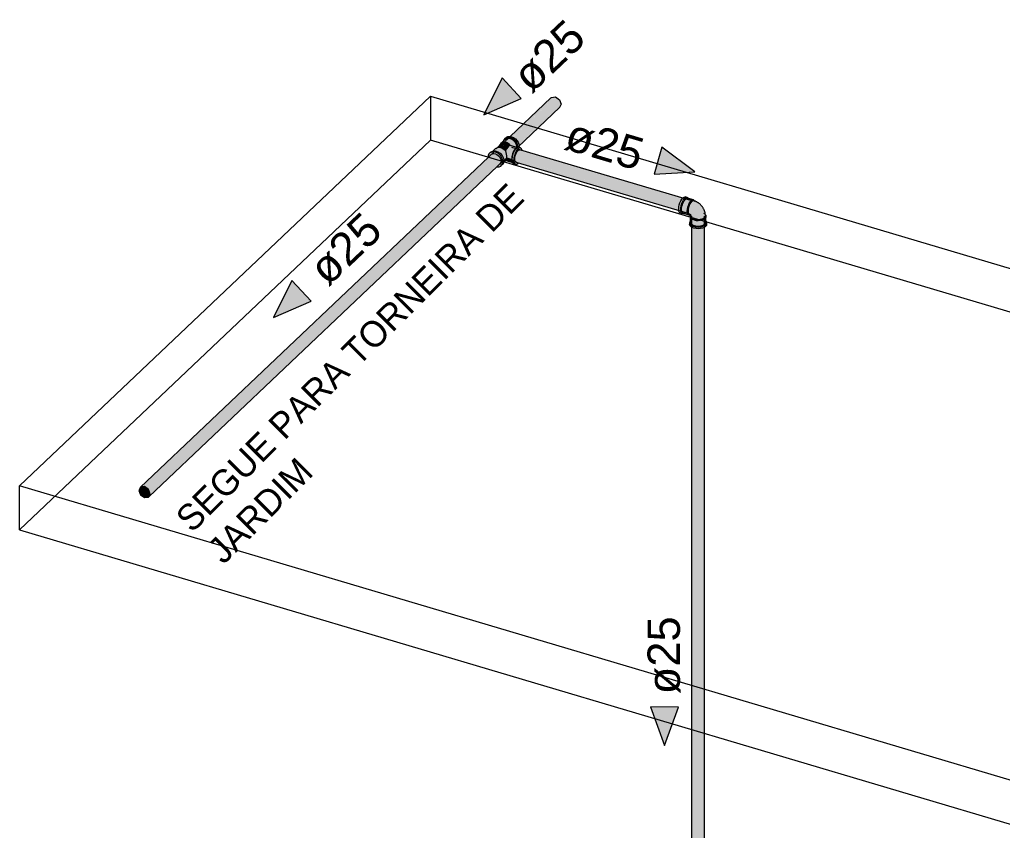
# Model space of a CAD drawing. Header units: metres. Extents: x -0.9 to 62, y -37.3 to 60.
# Drawn here: x 56.382 to 58.277, y -34.058 to -32.495 of the extents above; entities that cross this region are included whole.
import ezdxf

# ---------------------------------------------------------------- set-up
doc = ezdxf.new("R2010")
doc.units = ezdxf.units.M
doc.layers.add('A-FLOR', color=7, linetype='Continuous', lineweight=9, true_color=0x007f00)
for name, color, linetype, lineweight in [('G-ANNO-TEXT', 7, 'Continuous', 5), ('P-PIPE', 7, 'Continuous', 5), ('P-PIPE-IDEN', 7, 'Continuous', 5)]:
    doc.layers.add(name, color=color, linetype=linetype, lineweight=lineweight)
doc.styles.add('Arial_3', font='arial.ttf', dxfattribs={"height": 0.0625})
doc.styles.add('Century Gothic_2', font='GOTHIC.TTF', dxfattribs={"height": 0.05})

# ---------------------------------------------------------------- blocks, each defined once
blk = doc.blocks.new('Joelho 45_90 - Agua Fria_Soldavel - MEP - Tigre - Standard-3630534-3D_DT_04')
at = {"layer": 'P-PIPE', "true_color": 0x69503c}
for points in [[(27.8756, -32.869), (27.8738, -32.867), (27.8729, -32.8628), (27.8729, -32.8581), (27.8742, -32.852), (27.8762, -32.8465), (27.8787, -32.8421), (27.8808, -32.8394), (27.8773, -32.8384), (27.8751, -32.8411), (27.8726, -32.8456), (27.8709, -32.8503), (27.8698, -32.8546), (27.8694, -32.8576), (27.8694, -32.8619), (27.8698, -32.8641), (27.8703, -32.866), (27.8716, -32.8677), (27.8752, -32.8689)], [(27.8781, -32.8692), (27.8787, -32.8685), (27.8773, -32.868), (27.8756, -32.8662), (27.8748, -32.8629), (27.8751, -32.8568), (27.8758, -32.853), (27.878, -32.8471), (27.8796, -32.844), (27.8819, -32.8408), (27.8808, -32.8394), (27.8774, -32.8441), (27.8755, -32.8479), (27.8738, -32.8534), (27.8729, -32.86), (27.8731, -32.8641), (27.8742, -32.8674), (27.8757, -32.869), (27.8775, -32.8691)], [(27.8894, -32.8716), (27.8878, -32.871), (27.8865, -32.8688), (27.886, -32.8668), (27.8858, -32.8625), (27.8862, -32.8596), (27.8874, -32.8544), (27.8888, -32.8509), (27.8903, -32.848), (27.8916, -32.846), (27.8931, -32.8443), (27.882, -32.841), (27.8792, -32.8447), (27.8768, -32.8501), (27.8756, -32.8534), (27.8748, -32.8599), (27.8749, -32.8635), (27.8757, -32.8663), (27.8773, -32.8681), (27.8892, -32.8716)], [(27.8808, -32.8394), (27.8836, -32.8376), (27.8848, -32.8374), (27.8808, -32.8366), (27.8794, -32.8369), (27.8773, -32.8384), (27.8804, -32.8393)], [(27.882, -32.841), (27.8848, -32.8394), (27.8874, -32.8393), (27.886, -32.8378), (27.8836, -32.8376), (27.8808, -32.8394), (27.8819, -32.8408)], [(27.8931, -32.8443), (27.8954, -32.8428), (27.8968, -32.8425), (27.8857, -32.8394), (27.8846, -32.8393), (27.882, -32.841), (27.8928, -32.8442)], [(27.8894, -32.8716), (27.8906, -32.8712), (27.8888, -32.8698), (27.8879, -32.8682), (27.8873, -32.8654), (27.8873, -32.8623), (27.8879, -32.8582), (27.8888, -32.8549), (27.8902, -32.8513), (27.8918, -32.8483), (27.8934, -32.8463), (27.8941, -32.8454), (27.8931, -32.8443), (27.8903, -32.848), (27.8888, -32.8509), (27.8872, -32.8552), (27.8867, -32.857), (27.8858, -32.8629), (27.8858, -32.8654), (27.8863, -32.8681), (27.8872, -32.8702), (27.8879, -32.8711), (27.8892, -32.8716)], [(27.9067, -32.8806), (27.912, -32.88), (27.9143, -32.8794), (27.9175, -32.8778), (27.9188, -32.8768), (27.9175, -32.8692), (27.9153, -32.8635), (27.9105, -32.8566), (27.9063, -32.8522), (27.8992, -32.8476), (27.8941, -32.8454), (27.8914, -32.849), (27.89, -32.8519), (27.8887, -32.8553), (27.8877, -32.8595), (27.8873, -32.8629), (27.8874, -32.8656), (27.8878, -32.8679), (27.8884, -32.8692), (27.8897, -32.8706), (27.8919, -32.8724), (27.8928, -32.8742), (27.8931, -32.8753), (27.8952, -32.8775), (27.8978, -32.8789), (27.9013, -32.88), (27.9046, -32.8805), (27.9067, -32.8806)], [(27.8941, -32.8454), (27.8965, -32.844), (27.898, -32.8439), (27.8991, -32.844), (27.8983, -32.8431), (27.8968, -32.8425), (27.8947, -32.8431), (27.8932, -32.8444), (27.8938, -32.845)], [(27.9188, -32.8768), (27.9202, -32.875), (27.9205, -32.8723), (27.9202, -32.8689), (27.9189, -32.8638), (27.9175, -32.8606), (27.9151, -32.8565), (27.9129, -32.8537), (27.9104, -32.8511), (27.9083, -32.8493), (27.9058, -32.8476), (27.9029, -32.8459), (27.8982, -32.844), (27.8974, -32.8438), (27.8958, -32.8442), (27.8944, -32.8456), (27.9013, -32.8488), (27.9067, -32.8526), (27.9116, -32.8577), (27.9157, -32.8644), (27.918, -32.8708), (27.9188, -32.8768)], [(27.9068, -32.8982), (27.9129, -32.8974), (27.9164, -32.8964), (27.9191, -32.8951), (27.9209, -32.8937), (27.9209, -32.8903), (27.9164, -32.893), (27.911, -32.8944), (27.9067, -32.8948), (27.9004, -32.8941), (27.8953, -32.8923), (27.892, -32.89), (27.8903, -32.8877), (27.8901, -32.8879), (27.8901, -32.8896), (27.8907, -32.8918), (27.8924, -32.8939), (27.896, -32.8961), (27.8997, -32.8973), (27.9042, -32.898), (27.9068, -32.8982)], [(27.9068, -32.8948), (27.9129, -32.8941), (27.9181, -32.8922), (27.9209, -32.8903), (27.9197, -32.8888), (27.9155, -32.8912), (27.9107, -32.8925), (27.9067, -32.8929), (27.9004, -32.8921), (27.8961, -32.8905), (27.8936, -32.889), (27.8917, -32.8862), (27.8915, -32.8828), (27.8903, -32.8846), (27.8903, -32.8877), (27.8926, -32.8907), (27.897, -32.8931), (27.9025, -32.8944), (27.9068, -32.8948)], [(27.9068, -32.8821), (27.9119, -32.8815), (27.9158, -32.8803), (27.9181, -32.8792), (27.9197, -32.878), (27.9187, -32.8769), (27.9155, -32.8788), (27.9127, -32.8798), (27.9085, -32.8805), (27.9051, -32.8805), (27.9013, -32.88), (27.899, -32.8794), (27.8958, -32.8779), (27.8939, -32.8763), (27.893, -32.875), (27.8921, -32.8727), (27.8919, -32.8723), (27.8915, -32.8742), (27.8924, -32.8768), (27.8941, -32.8785), (27.897, -32.8802), (27.9004, -32.8814), (27.9042, -32.882), (27.9067, -32.8821)], [(27.9067, -32.8929), (27.9129, -32.892), (27.9164, -32.8909), (27.9197, -32.8888), (27.9197, -32.878), (27.917, -32.8798), (27.9129, -32.8813), (27.9093, -32.8819), (27.9067, -32.8821), (27.9013, -32.8816), (27.8978, -32.8806), (27.8958, -32.8797), (27.893, -32.8775), (27.892, -32.8763), (27.8915, -32.8742), (27.8917, -32.8864), (27.8941, -32.8893), (27.8978, -32.8913), (27.9028, -32.8925), (27.9067, -32.8929)], [(27.9197, -32.878), (27.9213, -32.8756), (27.9217, -32.874), (27.9209, -32.8717), (27.9205, -32.8715), (27.9204, -32.874), (27.9199, -32.8753), (27.9188, -32.8768), (27.9192, -32.8773)], [(27.9197, -32.8888), (27.9215, -32.8862), (27.9216, -32.874), (27.9212, -32.8761), (27.9197, -32.878), (27.9197, -32.8875)], [(27.9209, -32.8903), (27.9228, -32.8875), (27.9228, -32.8844), (27.9215, -32.883), (27.9212, -32.8866), (27.9197, -32.8888), (27.9206, -32.8899)], [(27.9209, -32.8937), (27.9225, -32.8916), (27.923, -32.8893), (27.9228, -32.8875), (27.9209, -32.8903), (27.9209, -32.8927)]]:
    blk.add_hatch(color=27, dxfattribs=at).paths.add_polyline_path(points)
at = {"layer": 'P-PIPE'}
for p, q in [((27.8855, -32.8376), (27.882, -32.8365)), ((27.8974, -32.8426), (27.8863, -32.8393)), ((27.8886, -32.8417), (27.888, -32.8402)), ((27.9001, -32.846), (27.8996, -32.8448)), ((27.8726, -32.8682), (27.8761, -32.8692)), ((27.8777, -32.8682), (27.8888, -32.8715)), ((27.8796, -32.8684), (27.8809, -32.8675)), ((27.8919, -32.8709), (27.8929, -32.8702)), ((27.9186, -32.8693), (27.9177, -32.8687)), ((27.8901, -32.8861), (27.8901, -32.8894)), ((27.8918, -32.8723), (27.8915, -32.8741)), ((27.8915, -32.8741), (27.8915, -32.8849)), ((27.9217, -32.8849), (27.9217, -32.8741)), ((27.9231, -32.8894), (27.9231, -32.8861))]:
    blk.add_line(p, q, dxfattribs=at)
for points in [[(27.8733, -32.8683, 0), (27.8716, -32.8677, 0), (27.8703, -32.866, 0), (27.8695, -32.8634, 0), (27.8693, -32.86, 0), (27.8695, -32.8561, 0), (27.8703, -32.852, 0), (27.8716, -32.8479, 0), (27.8733, -32.8441, 0), (27.8752, -32.8408, 0), (27.8773, -32.8384, 0)], [(27.8792, -32.8687, 0), (27.8781, -32.8692, 0), (27.8756, -32.869, 0), (27.8738, -32.867, 0), (27.8729, -32.8634, 0), (27.8729, -32.8585, 0), (27.8738, -32.853, 0), (27.8756, -32.8476, 0), (27.8781, -32.8429, 0), (27.8808, -32.8394, 0)], [(27.8777, -32.8682, 0), (27.8773, -32.8681, 0), (27.8756, -32.8662, 0), (27.8748, -32.8629, 0), (27.8748, -32.8584, 0), (27.8756, -32.8534, 0), (27.8773, -32.8485, 0), (27.8795, -32.8441, 0), (27.882, -32.841, 0)], [(27.8773, -32.8384, 0), (27.8794, -32.8369, 0), (27.8814, -32.8364, 0), (27.8824, -32.8367, 0)], [(27.8808, -32.8394, 0), (27.8836, -32.8376, 0), (27.886, -32.8378, 0), (27.8878, -32.8398, 0)], [(27.882, -32.841, 0), (27.8846, -32.8393, 0), (27.8868, -32.8395, 0)], [(27.8907, -32.8714, 0), (27.8894, -32.8716, 0), (27.8879, -32.8711, 0), (27.8867, -32.8695, 0), (27.886, -32.8671, 0), (27.8857, -32.8641, 0), (27.886, -32.8605, 0), (27.8867, -32.8567, 0), (27.8879, -32.853, 0), (27.8894, -32.8495, 0), (27.8912, -32.8465, 0), (27.8931, -32.8443, 0)], [(27.8931, -32.8443, 0), (27.8912, -32.8465, 0), (27.8894, -32.8495, 0), (27.8879, -32.853, 0), (27.8867, -32.8567, 0), (27.886, -32.8605, 0), (27.8857, -32.8641, 0), (27.886, -32.8671, 0), (27.8867, -32.8695, 0), (27.8879, -32.8711, 0), (27.8894, -32.8716, 0), (27.8907, -32.8714, 0)], [(27.8941, -32.8454, 0), (27.8923, -32.8475, 0), (27.8906, -32.8503, 0), (27.8892, -32.8535, 0), (27.8881, -32.857, 0), (27.8874, -32.8605, 0), (27.8872, -32.8639, 0), (27.8874, -32.8667, 0), (27.8881, -32.8689, 0), (27.8892, -32.8704, 0)], [(27.8892, -32.8704, 0), (27.8881, -32.8689, 0), (27.8874, -32.8667, 0), (27.8872, -32.8639, 0), (27.8874, -32.8605, 0), (27.8881, -32.857, 0), (27.8892, -32.8535, 0), (27.8906, -32.8503, 0), (27.8923, -32.8475, 0), (27.8941, -32.8454, 0)], [(27.8931, -32.8443, 0), (27.895, -32.8429, 0), (27.8968, -32.8425, 0), (27.8983, -32.8431, 0), (27.8994, -32.8443, 0)], [(27.8994, -32.8443, 0), (27.8983, -32.8431, 0), (27.8968, -32.8425, 0), (27.895, -32.8429, 0), (27.8931, -32.8443, 0)], [(27.8975, -32.8438, 0), (27.8958, -32.8442, 0), (27.8941, -32.8454, 0)], [(27.8941, -32.8454, 0), (27.8958, -32.8442, 0), (27.8975, -32.8438, 0), (27.8983, -32.844, 0)], [(27.9206, -32.8732, 0), (27.9206, -32.8721, 0), (27.9205, -32.8711, 0), (27.9204, -32.87, 0), (27.9203, -32.869, 0), (27.9201, -32.868, 0), (27.9199, -32.867, 0), (27.9196, -32.866, 0), (27.9193, -32.865, 0), (27.919, -32.8641, 0), (27.9187, -32.8631, 0), (27.9183, -32.8622, 0), (27.9179, -32.8613, 0), (27.9175, -32.8604, 0), (27.917, -32.8595, 0), (27.9165, -32.8586, 0), (27.916, -32.8578, 0), (27.9155, -32.8569, 0), (27.9149, -32.8561, 0), (27.9143, -32.8553, 0), (27.9137, -32.8545, 0), (27.9131, -32.8538, 0), (27.9124, -32.853, 0), (27.9117, -32.8523, 0), (27.911, -32.8516, 0), (27.9103, -32.8509, 0), (27.9096, -32.8503, 0), (27.9088, -32.8496, 0), (27.9081, -32.849, 0), (27.9073, -32.8484, 0), (27.9064, -32.8479, 0), (27.9056, -32.8473, 0), (27.9048, -32.8468, 0), (27.9039, -32.8463, 0), (27.903, -32.8459, 0), (27.9021, -32.8454, 0), (27.9012, -32.845, 0), (27.9003, -32.8446, 0), (27.8993, -32.8443, 0), (27.8983, -32.844, 0), (27.8981, -32.8439, 0)], [(27.8901, -32.8708, 0), (27.8901, -32.8708, 0), (27.8901, -32.8708, 0), (27.8902, -32.8708, 0), (27.8903, -32.8709, 0), (27.8903, -32.8709, 0), (27.8904, -32.871, 0), (27.8905, -32.871, 0), (27.8906, -32.8711, 0), (27.8907, -32.8711, 0), (27.8908, -32.8712, 0), (27.8909, -32.8713, 0), (27.891, -32.8714, 0), (27.8912, -32.8715, 0), (27.8913, -32.8716, 0), (27.8914, -32.8717, 0), (27.8915, -32.8718, 0), (27.8916, -32.8719, 0), (27.8917, -32.872, 0), (27.8918, -32.8721, 0), (27.8919, -32.8723, 0), (27.892, -32.8724, 0), (27.8921, -32.8725, 0), (27.8922, -32.8726, 0), (27.8922, -32.8727, 0), (27.8923, -32.8728, 0), (27.8923, -32.8729, 0), (27.8924, -32.873, 0), (27.8924, -32.8731, 0), (27.8925, -32.8732, 0), (27.8925, -32.8733, 0), (27.8925, -32.8733, 0), (27.8925, -32.8734, 0), (27.8925, -32.8734, 0), (27.8925, -32.8734, 0), (27.8925, -32.8734, 0)], [(27.8914, -32.8825, 0), (27.8903, -32.8846, 0), (27.8903, -32.8877, 0), (27.8924, -32.8905, 0), (27.8961, -32.8928, 0), (27.9011, -32.8943, 0), (27.9068, -32.8948, 0), (27.9124, -32.8942, 0), (27.9173, -32.8927, 0), (27.9209, -32.8903, 0)], [(27.9197, -32.878, 0), (27.9174, -32.8797, 0), (27.9143, -32.881, 0), (27.9107, -32.8818, 0), (27.9068, -32.8821, 0), (27.9028, -32.8819, 0), (27.8992, -32.8811, 0), (27.896, -32.8798, 0), (27.8936, -32.8782, 0), (27.892, -32.8763, 0), (27.8915, -32.8742, 0), (27.8918, -32.8723, 0)], [(27.8915, -32.8742, 0), (27.892, -32.8763, 0), (27.8936, -32.8782, 0), (27.896, -32.8798, 0), (27.8992, -32.8811, 0), (27.9028, -32.8819, 0), (27.9068, -32.8821, 0), (27.9107, -32.8818, 0), (27.9143, -32.881, 0), (27.9174, -32.8797, 0), (27.9197, -32.878, 0)], [(27.8916, -32.8836, 0), (27.8917, -32.8864, 0), (27.8936, -32.889, 0), (27.897, -32.8911, 0), (27.9016, -32.8924, 0), (27.9067, -32.8929, 0), (27.9119, -32.8924, 0), (27.9164, -32.8909, 0), (27.9197, -32.8888, 0)], [(27.893, -32.8752, 0), (27.8945, -32.877, 0), (27.8968, -32.8785, 0), (27.8997, -32.8797, 0), (27.9031, -32.8804, 0), (27.9067, -32.8806, 0), (27.9104, -32.8803, 0), (27.9137, -32.8796, 0), (27.9166, -32.8784, 0), (27.9188, -32.8768, 0)], [(27.9188, -32.8768, 0), (27.9166, -32.8784, 0), (27.9137, -32.8796, 0), (27.9104, -32.8803, 0), (27.9067, -32.8806, 0), (27.9031, -32.8804, 0), (27.8997, -32.8797, 0), (27.8968, -32.8785, 0), (27.8945, -32.877, 0), (27.893, -32.8752, 0)], [(27.9188, -32.8768, 0), (27.9202, -32.875, 0), (27.9206, -32.8731, 0)], [(27.9206, -32.8731, 0), (27.9202, -32.875, 0), (27.9188, -32.8768, 0)], [(27.9206, -32.8712, 0), (27.9211, -32.8719, 0), (27.9217, -32.874, 0), (27.9212, -32.8761, 0), (27.9197, -32.878, 0)], [(27.9197, -32.878, 0), (27.9212, -32.8761, 0), (27.9217, -32.874, 0), (27.9211, -32.8719, 0), (27.9206, -32.8712, 0)], [(27.9197, -32.8888, 0), (27.9215, -32.8862, 0), (27.9216, -32.884, 0)], [(27.9209, -32.8903, 0), (27.9228, -32.8875, 0), (27.9228, -32.8844, 0), (27.9217, -32.8826, 0)], [(27.923, -32.8893, 0), (27.9225, -32.8916, 0), (27.9209, -32.8937, 0)], [(27.9209, -32.8937, 0), (27.9184, -32.8956, 0), (27.915, -32.897, 0), (27.911, -32.8979, 0), (27.9068, -32.8982, 0), (27.9025, -32.8979, 0), (27.8985, -32.8971, 0), (27.895, -32.8957, 0), (27.8924, -32.8939, 0), (27.8907, -32.8918, 0), (27.8901, -32.8896, 0)]]:
    blk.add_polyline3d(points, dxfattribs=at)
blk = doc.blocks.new('Te_Reducao - Agua Fria_Soldavel - MEP - Tigre - Standard-V60-3D_DT_04')
at = {"layer": 'P-PIPE', "true_color": 0x69503c}
for points in [[(27.535, -32.7475), (27.5353, -32.7434), (27.5356, -32.7421), (27.5366, -32.7404), (27.5337, -32.7385), (27.5297, -32.7373), (27.5273, -32.7371), (27.5245, -32.7377), (27.5218, -32.7393), (27.5195, -32.7415), (27.5221, -32.7411), (27.5248, -32.7413), (27.5282, -32.7424), (27.5314, -32.7443), (27.5335, -32.7459), (27.5345, -32.747)], [(27.5367, -32.7404), (27.5394, -32.739), (27.5424, -32.7382), (27.543, -32.7377), (27.5406, -32.7356), (27.5378, -32.734), (27.536, -32.7333), (27.5329, -32.7328), (27.5307, -32.7329), (27.5282, -32.7337), (27.5264, -32.7349), (27.5225, -32.7387), (27.5253, -32.7374), (27.5285, -32.7372), (27.5314, -32.7377), (27.5347, -32.7392), (27.5363, -32.7401)], [(27.5456, -32.7382), (27.5419, -32.7347), (27.5391, -32.733), (27.536, -32.7318), (27.5336, -32.7314), (27.5306, -32.7315), (27.5282, -32.7323), (27.5264, -32.7335), (27.5244, -32.7361), (27.5241, -32.7371), (27.5277, -32.734), (27.5288, -32.7334), (27.5314, -32.7328), (27.5343, -32.7329), (27.5374, -32.7338), (27.5404, -32.7355), (27.543, -32.7377), (27.5433, -32.7379), (27.5442, -32.7378), (27.5456, -32.7382)], [(27.5571, -32.7415), (27.5575, -32.7408), (27.5563, -32.7356), (27.5539, -32.7314), (27.5509, -32.7281), (27.546, -32.7251), (27.5414, -32.7239), (27.5374, -32.7244), (27.5337, -32.7265), (27.5274, -32.7328), (27.5287, -32.732), (27.5325, -32.7314), (27.5347, -32.7315), (27.5385, -32.7327), (27.541, -32.734), (27.544, -32.7365), (27.5456, -32.7382), (27.5571, -32.7415)], [(27.5575, -32.7411), (27.5594, -32.7407), (27.5583, -32.7353), (27.5553, -32.73), (27.5522, -32.7266), (27.5466, -32.7232), (27.5419, -32.7221), (27.5374, -32.7225), (27.5337, -32.7247), (27.5314, -32.7282), (27.5316, -32.7285), (27.5343, -32.7259), (27.5378, -32.7241), (27.5424, -32.724), (27.5471, -32.7255), (27.5515, -32.7287), (27.5548, -32.7328), (27.5568, -32.737), (27.5575, -32.7407)], [(27.5594, -32.7408), (27.5614, -32.739), (27.5607, -32.7346), (27.5589, -32.7306), (27.5568, -32.7275), (27.5531, -32.7239), (27.5495, -32.7218), (27.5458, -32.7205), (27.5424, -32.7202), (27.5391, -32.7207), (27.5362, -32.7223), (27.5347, -32.7239), (27.5385, -32.7223), (27.5432, -32.7222), (27.5476, -32.7235), (27.5528, -32.7272), (27.5565, -32.7317), (27.5587, -32.7365), (27.5594, -32.7407)], [(27.5472, -32.7634), (27.5476, -32.7586), (27.5496, -32.7519), (27.5518, -32.7474), (27.554, -32.7443), (27.5572, -32.7417), (27.5571, -32.7415), (27.5438, -32.7377), (27.5412, -32.7389), (27.5387, -32.7417), (27.5365, -32.7454), (27.5354, -32.748), (27.5367, -32.7547), (27.5372, -32.7604), (27.5456, -32.7629)], [(27.5195, -32.779), (27.5236, -32.7783), (27.5264, -32.7767), (27.5285, -32.7744), (27.5297, -32.7713), (27.53, -32.7678), (27.5296, -32.7648), (27.5282, -32.7611), (27.5249, -32.7565), (27.5228, -32.7543), (27.5182, -32.7514), (27.5157, -32.7504), (27.512, -32.7497), (27.5083, -32.7502), (27.505, -32.752), (27.5029, -32.7544), (27.5017, -32.7573), (27.5014, -32.7608), (27.5085, -32.7543), (27.5103, -32.7535), (27.5129, -32.7533), (27.5157, -32.7537), (27.5195, -32.7556), (27.5218, -32.7575), (27.5234, -32.7591), (27.5252, -32.7619), (27.5264, -32.7659), (27.5265, -32.7686), (27.5263, -32.7702), (27.5251, -32.7725), (27.5185, -32.7788)], [(27.5301, -32.7686), (27.5321, -32.7667), (27.5308, -32.761), (27.5285, -32.7566), (27.5246, -32.7524), (27.5194, -32.7492), (27.5146, -32.748), (27.51, -32.7485), (27.5063, -32.7506), (27.5055, -32.7514), (27.5094, -32.75), (27.5129, -32.7499), (27.5159, -32.7504), (27.5195, -32.7519), (27.5233, -32.7548), (27.5264, -32.7583), (27.5287, -32.7624), (27.5298, -32.7658), (27.5301, -32.7686)], [(27.5318, -32.7655), (27.5371, -32.7601), (27.5366, -32.7542), (27.5354, -32.7479), (27.5326, -32.7451), (27.5287, -32.7426), (27.5271, -32.7419), (27.5228, -32.7411), (27.5206, -32.7412), (27.5182, -32.7419), (27.516, -32.7433), (27.5108, -32.7482), (27.5159, -32.7482), (27.5209, -32.7499), (27.5253, -32.7529), (27.529, -32.7574), (27.5313, -32.7623), (27.5318, -32.765)], [(27.535, -32.7475), (27.5376, -32.7425), (27.5394, -32.7403), (27.5408, -32.7388), (27.5385, -32.7393), (27.5365, -32.7407), (27.5354, -32.7429), (27.535, -32.7462), (27.535, -32.7475)], [(27.5354, -32.7479), (27.5381, -32.7425), (27.5403, -32.7398), (27.5372, -32.7431), (27.5358, -32.7457), (27.5352, -32.7477)], [(27.5477, -32.7644), (27.5487, -32.7574), (27.5499, -32.7529), (27.5524, -32.7475), (27.5552, -32.7436), (27.5524, -32.7464), (27.5504, -32.7499), (27.5489, -32.7536), (27.5475, -32.7604), (27.5474, -32.7638), (27.5476, -32.7642)], [(27.5512, -32.7655), (27.5518, -32.7602), (27.5524, -32.7571), (27.5546, -32.751), (27.5559, -32.7485), (27.5581, -32.7453), (27.5599, -32.7434), (27.5614, -32.7423), (27.5629, -32.7418), (27.5594, -32.741), (27.5567, -32.7421), (27.554, -32.745), (27.5511, -32.75), (27.5496, -32.7536), (27.5481, -32.7604), (27.5477, -32.7644), (27.5489, -32.7648)], [(27.5552, -32.7737), (27.5577, -32.7729), (27.56, -32.771), (27.555, -32.7694), (27.554, -32.7681), (27.5533, -32.7655), (27.5532, -32.7635), (27.5536, -32.7596), (27.554, -32.7574), (27.5556, -32.753), (27.5572, -32.7499), (27.5577, -32.7491), (27.5596, -32.747), (27.5614, -32.746), (27.5623, -32.7457), (27.5671, -32.747), (27.5667, -32.7457), (27.5663, -32.7442), (27.5646, -32.7424), (27.5633, -32.7419), (27.5609, -32.7427), (27.5586, -32.7447), (27.5568, -32.747), (27.5545, -32.7512), (27.5533, -32.7541), (27.552, -32.7592), (27.5514, -32.7632), (27.5514, -32.7673), (27.5517, -32.7695), (27.5523, -32.7714), (27.554, -32.7733)], [(27.5574, -32.7416), (27.5572, -32.7414), (27.5573, -32.7415)], [(27.5574, -32.7416), (27.5585, -32.741), (27.5575, -32.7413), (27.5574, -32.7416)], [(27.5611, -32.7412), (27.5614, -32.739), (27.5598, -32.7408), (27.561, -32.7412)], [(27.5259, -32.7773), (27.529, -32.7743), (27.5313, -32.7708), (27.5318, -32.7671), (27.5301, -32.769), (27.5296, -32.7722), (27.5278, -32.7754), (27.5264, -32.7768)], [(27.5314, -32.7703), (27.5361, -32.7658), (27.5366, -32.7647), (27.5371, -32.7611), (27.537, -32.7606), (27.5318, -32.7655), (27.532, -32.7671), (27.5315, -32.7699)], [(27.549, -32.7704), (27.5476, -32.7668), (27.5472, -32.7634), (27.5372, -32.7604), (27.5366, -32.7647), (27.5358, -32.7664), (27.5489, -32.7704)], [(27.5482, -32.7687), (27.5474, -32.7638), (27.5472, -32.7634), (27.5479, -32.768), (27.5482, -32.7687)], [(27.5536, -32.7731), (27.5523, -32.7714), (27.5515, -32.7684), (27.5512, -32.7655), (27.5478, -32.7647), (27.5483, -32.7688), (27.5499, -32.7718), (27.5523, -32.7727), (27.5527, -32.7728)]]:
    blk.add_hatch(color=27, dxfattribs=at).paths.add_polyline_path(points)
at = {"layer": 'P-PIPE'}
for p, q in [((27.5263, -32.735), (27.5217, -32.7393)), ((27.534, -32.7262), (27.5261, -32.7337)), ((27.5356, -32.7227), (27.5337, -32.7246)), ((27.5589, -32.7419), (27.5448, -32.7378)), ((27.5063, -32.7505), (27.5044, -32.7524)), ((27.5158, -32.7434), (27.508, -32.7509)), ((27.5103, -32.7535), (27.5129, -32.7533)), ((27.5217, -32.7393), (27.5171, -32.7437)), ((27.5185, -32.7549), (27.5212, -32.7568)), ((27.5424, -32.7384), (27.5404, -32.7387)), ((27.5418, -32.7384), (27.5407, -32.7391)), ((27.557, -32.7418), (27.5557, -32.7427)), ((27.5575, -32.7416), (27.5575, -32.7411)), ((27.564, -32.742), (27.5605, -32.741)), ((27.5614, -32.739), (27.5612, -32.7413)), ((27.5013, -32.7601), (27.5013, -32.7608)), ((27.5252, -32.7724), (27.5234, -32.7741)), ((27.5252, -32.7619), (27.5263, -32.7647)), ((27.5263, -32.7702), (27.5252, -32.7724)), ((27.5263, -32.7648), (27.5266, -32.7676)), ((27.5266, -32.7676), (27.5263, -32.7702)), ((27.5271, -32.7763), (27.529, -32.7745)), ((27.5288, -32.7728), (27.5359, -32.766)), ((27.5355, -32.7664), (27.5371, -32.7668)), ((27.5362, -32.7667), (27.5503, -32.7709)), ((27.548, -32.7685), (27.5486, -32.77)), ((27.5511, -32.7726), (27.5546, -32.7736))]:
    blk.add_line(p, q, dxfattribs=at)
for points in [[(27.5456, -32.7382, 0), (27.5432, -32.7356, 0), (27.5404, -32.7336, 0), (27.5374, -32.7321, 0), (27.5343, -32.7314, 0), (27.5313, -32.7313, 0), (27.5287, -32.732, 0), (27.5264, -32.7334, 0), (27.5247, -32.7354, 0), (27.5239, -32.7372, 0)], [(27.5433, -32.7378, 0), (27.5419, -32.7365, 0), (27.5392, -32.7347, 0), (27.5365, -32.7334, 0), (27.5337, -32.7328, 0), (27.531, -32.7328, 0), (27.5285, -32.7335, 0), (27.5265, -32.7348, 0)], [(27.5594, -32.7408, 0), (27.5586, -32.7358, 0), (27.5561, -32.7308, 0), (27.5522, -32.7266, 0), (27.5475, -32.7235, 0), (27.5425, -32.722, 0), (27.5378, -32.7223, 0), (27.534, -32.7243, 0), (27.5315, -32.7277, 0), (27.5312, -32.7287, 0)], [(27.5575, -32.7411, 0), (27.5567, -32.7365, 0), (27.5544, -32.732, 0), (27.5509, -32.7281, 0), (27.5466, -32.7253, 0), (27.5421, -32.7239, 0), (27.5378, -32.7242, 0), (27.5343, -32.726, 0), (27.534, -32.7262, 0)], [(27.5352, -32.7232, 0), (27.5368, -32.7218, 0), (27.5398, -32.7204, 0), (27.5433, -32.7201, 0), (27.547, -32.7207, 0), (27.5507, -32.7223, 0), (27.5542, -32.7247, 0), (27.5572, -32.7278, 0), (27.5595, -32.7314, 0), (27.5609, -32.7352, 0), (27.5614, -32.739, 0)], [(27.5456, -32.7382, 0), (27.5438, -32.7377, 0), (27.5416, -32.7385, 0), (27.5394, -32.7407, 0), (27.5372, -32.7439, 0), (27.5354, -32.7479, 0)], [(27.5301, -32.7686, 0), (27.5296, -32.7649, 0), (27.5282, -32.7611, 0), (27.5259, -32.7575, 0), (27.5229, -32.7544, 0), (27.5195, -32.7519, 0), (27.5157, -32.7504, 0), (27.512, -32.7497, 0), (27.5085, -32.7501, 0), (27.5055, -32.7514, 0), (27.5033, -32.7536, 0), (27.5018, -32.7566, 0), (27.5013, -32.7601, 0)], [(27.5063, -32.7505, 0), (27.5066, -32.7502, 0), (27.5105, -32.7482, 0), (27.5152, -32.748, 0), (27.5202, -32.7495, 0), (27.5249, -32.7525, 0), (27.5287, -32.7568, 0), (27.5312, -32.7617, 0), (27.5321, -32.7668, 0)], [(27.5064, -32.756, 0), (27.508, -32.7546, 0), (27.5102, -32.7536, 0)], [(27.5129, -32.7533, 0), (27.5157, -32.7537, 0), (27.5185, -32.7549, 0)], [(27.5158, -32.7434, 0), (27.5162, -32.7431, 0), (27.5184, -32.7418, 0), (27.5211, -32.7411, 0), (27.524, -32.7411, 0), (27.5271, -32.7419, 0), (27.5301, -32.7433, 0), (27.5329, -32.7454, 0), (27.5354, -32.7479, 0)], [(27.5212, -32.7568, 0), (27.5234, -32.7591, 0), (27.5252, -32.7618, 0)], [(27.5406, -32.7392, 0), (27.5386, -32.7411, 0), (27.5366, -32.744, 0), (27.535, -32.7475, 0)], [(27.5367, -32.7404, 0), (27.5355, -32.7423, 0), (27.535, -32.7447, 0), (27.535, -32.7475, 0)], [(27.5354, -32.7479, 0), (27.5361, -32.751, 0), (27.5366, -32.7542, 0), (27.537, -32.7574, 0), (27.5372, -32.7604, 0)], [(27.5414, -32.7386, 0), (27.5388, -32.7392, 0), (27.5367, -32.7404, 0)], [(27.5558, -32.7426, 0), (27.5533, -32.745, 0), (27.5509, -32.7488, 0), (27.5489, -32.7535, 0), (27.5476, -32.7586, 0), (27.5472, -32.7634, 0)], [(27.5605, -32.741, 0), (27.5598, -32.7408, 0), (27.5572, -32.7417, 0), (27.5544, -32.7443, 0), (27.5518, -32.7485, 0), (27.5496, -32.7536, 0), (27.5482, -32.7592, 0), (27.5477, -32.7644, 0)], [(27.5671, -32.7472, 0), (27.5671, -32.7468, 0), (27.5663, -32.7442, 0), (27.565, -32.7425, 0), (27.5633, -32.7419, 0), (27.5614, -32.7423, 0), (27.5593, -32.7438, 0), (27.5572, -32.7463, 0), (27.5552, -32.7495, 0), (27.5536, -32.7533, 0), (27.5523, -32.7574, 0), (27.5515, -32.7616, 0), (27.5512, -32.7655, 0)], [(27.5532, -32.7636, 0), (27.5534, -32.7607, 0), (27.554, -32.7575, 0), (27.555, -32.7544, 0), (27.5562, -32.7515, 0), (27.5577, -32.7491, 0), (27.5593, -32.7472, 0), (27.5609, -32.7461, 0), (27.5623, -32.7457, 0), (27.5628, -32.7458, 0)], [(27.5185, -32.7789, 0), (27.5195, -32.779, 0), (27.5229, -32.7786, 0), (27.5259, -32.7773, 0), (27.5282, -32.775, 0), (27.5296, -32.7721, 0), (27.5301, -32.7686, 0)], [(27.5321, -32.7668, 0), (27.5312, -32.7713, 0), (27.5287, -32.7748, 0)], [(27.5372, -32.7604, 0), (27.537, -32.7629, 0), (27.5366, -32.7647, 0), (27.5361, -32.7658, 0), (27.5359, -32.766, 0)], [(27.5472, -32.7634, 0), (27.5476, -32.7674, 0), (27.548, -32.7685, 0)], [(27.5477, -32.7644, 0), (27.5482, -32.7687, 0), (27.5496, -32.7716, 0), (27.5518, -32.7727, 0)], [(27.5512, -32.7655, 0), (27.5515, -32.7688, 0), (27.5523, -32.7714, 0), (27.5536, -32.7731, 0), (27.5552, -32.7737, 0), (27.5572, -32.7733, 0), (27.5593, -32.7718, 0), (27.56, -32.7711, 0)], [(27.5562, -32.7699, 0), (27.555, -32.7694, 0), (27.554, -32.7681, 0), (27.5534, -32.7662, 0), (27.5532, -32.7636, 0)]]:
    blk.add_polyline3d(points, dxfattribs=at)
blk = doc.blocks.new('Anotacao_Tuboseta - Fluxo 2-2612755-3D_DT_04')
at = {"layer": 'P-PIPE-IDEN'}
blk.add_hatch(color=256, dxfattribs=at).paths.add_polyline_path([(27.1607, -33.0374), (27.0881, -33.0689), (27.1235, -32.9981)])
for p, q in [((27.1235, -32.9981), (27.0881, -33.0689)), ((27.1607, -33.0374), (27.1235, -32.9981)), ((27.0881, -33.0689), (27.1607, -33.0374))]:
    blk.add_line(p, q, dxfattribs=at)
blk = doc.blocks.new('Anotacao_Tuboseta - Fluxo 1-2612753-3D_DT_04')
at = {"layer": 'P-PIPE-IDEN'}
blk.add_hatch(color=256, dxfattribs=at).paths.add_polyline_path([(27.8215, -32.7929), (27.8369, -32.741), (27.9004, -32.7881)])
for p, q in [((27.8369, -32.741), (27.8215, -32.7929)), ((27.9004, -32.7881), (27.8369, -32.741)), ((27.8215, -32.7929), (27.9004, -32.7881))]:
    blk.add_line(p, q, dxfattribs=at)

msp = doc.modelspace()

# ---------------------------------------------------------------- hatches: boundary and pattern name
at = {"layer": 'P-PIPE', "true_color": 0x00ffff}
for points in [[(57.3331, -32.7218), (57.4152, -32.644), (57.4074, -32.6448), (57.3279, -32.7202), (57.3312, -32.7209), (57.3322, -32.7214)], [(57.3445, -32.7351), (57.4261, -32.6578), (57.4229, -32.6494), (57.4152, -32.644), (57.3333, -32.7218), (57.3354, -32.723), (57.3385, -32.7254), (57.3415, -32.7288), (57.3435, -32.7324), (57.3443, -32.7346)], [(57.345, -32.7382), (57.4229, -32.6643), (57.4261, -32.6578), (57.3446, -32.7352), (57.345, -32.7382)], [(56.6152, -33.3961), (56.6229, -33.3953), (57.2994, -32.7537), (57.2957, -32.7534), (57.2939, -32.7536), (57.2917, -32.7546), (56.616, -33.3953)], [(56.6338, -33.4092), (57.3103, -32.7676), (57.3099, -32.7647), (57.3088, -32.7618), (57.3066, -32.7586), (57.3044, -32.7565), (57.3022, -32.7549), (57.2994, -32.7537), (56.6229, -33.3953), (56.6306, -33.4007)], [(57.6531, -32.8576), (57.6535, -32.8546), (57.6545, -32.8503), (57.6563, -32.8456), (57.6577, -32.8429), (57.6588, -32.8411), (57.3429, -32.7473), (57.3409, -32.7499), (57.3391, -32.7533), (57.3386, -32.7546), (57.3373, -32.7596), (57.337, -32.7616), (57.3371, -32.7637), (57.6529, -32.8576)], [(57.6588, -32.8411), (57.6598, -32.8398), (57.6603, -32.8392), (57.3459, -32.7458), (57.3443, -32.7463), (57.343, -32.7472), (57.6579, -32.8408)], [(56.6306, -33.4157), (57.309, -32.7721), (57.3099, -32.7702), (57.3101, -32.7678), (56.6338, -33.4092)], [(57.6532, -32.863), (57.653, -32.8585), (57.6529, -32.8576), (57.3369, -32.7637), (57.3371, -32.7662), (57.3381, -32.7687), (57.3387, -32.7694), (57.3399, -32.7699), (57.6529, -32.8629)], [(57.6841, -34.5923), (57.6841, -32.8975), (57.6807, -32.8965), (57.6777, -32.8951), (57.6777, -34.5866), (57.6782, -34.5883), (57.6796, -34.59), (57.6827, -34.5917)], [(57.6904, -34.5931), (57.6944, -34.5927), (57.6982, -34.5916), (57.7001, -34.5905), (57.7011, -34.5898), (57.701, -32.896), (57.698, -32.8971), (57.693, -32.898), (57.6904, -32.8982), (57.6848, -32.8976), (57.6841, -32.8975), (57.6841, -34.5923), (57.6872, -34.5929)], [(57.7011, -34.5898), (57.7023, -34.5881), (57.7027, -34.5864), (57.7027, -32.8951), (57.7011, -32.8959), (57.7011, -34.5881)]]:
    msp.add_hatch(color=4, dxfattribs=at).paths.add_polyline_path(points)
at = {"layer": 'P-PIPE', "true_color": 0x7f7f7f}
msp.add_hatch(color=8, dxfattribs=at).paths.add_polyline_path([(56.6229, -33.4165), (56.6306, -33.4157), (56.6338, -33.4092), (56.6306, -33.4007), (56.6229, -33.3953), (56.6152, -33.3961), (56.612, -33.4027), (56.6152, -33.4111), (56.6217, -33.4157)])

# ---------------------------------------------------------------- linework, layer by layer
at = {"layer": 'A-FLOR', "color": 9, "true_color": 0xaad4aa}
for p, q in [((56.3822, -33.3937), (57.1745, -32.6423)), ((57.1745, -32.6423), (59.3348, -33.2846)), ((56.3822, -33.4784), (56.3822, -33.3937)), ((58.5425, -34.0359), (56.3822, -33.3937)), ((56.3822, -33.4784), (58.5425, -34.1207))]:
    msp.add_line(p, q, dxfattribs=at)
at = {"layer": 'A-FLOR', "color": 254, "true_color": 0xddeddd}
for p, q in [((57.1745, -32.6423), (57.1745, -32.7271)), ((57.1745, -32.7271), (56.3822, -33.4784)), ((59.3348, -33.3693), (57.1745, -32.7271))]:
    msp.add_line(p, q, dxfattribs=at)
at = {"layer": 'P-PIPE'}
for p, q in [((57.4066, -32.6455), (57.3142, -32.7331)), ((57.4261, -32.6578), (57.4229, -32.6643)), ((57.3418, -32.7414), (57.4238, -32.6636)), ((57.2987, -32.7478), (56.6143, -33.3968)), ((57.6804, -32.8451), (57.3313, -32.7413)), ((56.6315, -33.415), (57.3159, -32.766)), ((57.3241, -32.7653), (57.6732, -32.869)), ((57.6777, -32.8741), (57.6777, -34.602)), ((57.7027, -34.602), (57.7027, -32.8741))]:
    msp.add_line(p, q, dxfattribs=at)
for points in [[(57.4066, -32.6454, 0), (57.4074, -32.6448, 0), (57.4152, -32.644, 0)], [(57.4152, -32.644, 0), (57.4229, -32.6494, 0), (57.4261, -32.6578, 0)], [(56.6229, -33.3953, 0), (56.6152, -33.3961, 0), (56.612, -33.4027, 0)], [(56.6338, -33.4092, 0), (56.6306, -33.4007, 0), (56.6229, -33.3953, 0)], [(56.612, -33.4027, 0), (56.6152, -33.4111, 0), (56.6229, -33.4165, 0)], [(56.6229, -33.4165, 0), (56.6306, -33.4157, 0), (56.6338, -33.4092, 0)]]:
    msp.add_polyline3d(points, dxfattribs=at)

# ---------------------------------------------------------------- block references
for name in ['Te_Reducao - Agua Fria_Soldavel - MEP - Tigre - Standard-V60-3D_DT_04', 'Joelho 45_90 - Agua Fria_Soldavel - MEP - Tigre - Standard-3630534-3D_DT_04']:
    msp.add_blockref(name, (29.7837, 0), dxfattribs=at)
at = {"layer": 'P-PIPE-IDEN'}
for name, p in [('Anotacao_Tuboseta - Fluxo 2-2612755-3D_DT_04', (30.1887, 0.3907)), ('Anotacao_Tuboseta - Fluxo 1-2612753-3D_DT_04', (29.7837, 0)), ('Anotacao_Tuboseta - Fluxo 2-2612755-3D_DT_04', (29.7837, 0))]:
    msp.add_blockref(name, p, dxfattribs=at)
at = {"layer": 'P-PIPE-IDEN', "rotation": 46.51898922593939}
msp.add_blockref('Anotacao_Tuboseta - Fluxo 2-2612755-3D_DT_04', (14.9909, -30.7945), dxfattribs=at)

# ---------------------------------------------------------------- texts
at = {"layer": 'G-ANNO-TEXT', "char_height": 0.05, "attachment_point": 1, "rotation": 45, "style": 'Century Gothic_2'}
for s, insert, width in [('SEGUE PARA TORNEIRA DE ', (56.679, -33.4507), 1.094303), ('JARDIM  ', (56.7398, -33.5115), 0.368776)]:
    msp.add_mtext(s, dxfattribs=dict(at, insert=insert, width=width))
at = {"layer": 'P-PIPE-IDEN', "char_height": 0.0625, "width": 0.18038, "attachment_point": 1, "style": 'Arial_3'}
for insert, rotation in [((57.3255, -32.5936), 43.481), ((57.4471, -32.6835), 343.4434), ((56.9333, -32.9654), 43.481), ((57.5927, -33.7958), 90)]:
    msp.add_mtext('ø25', dxfattribs=dict(at, insert=insert, rotation=rotation))

doc.saveas('drawing.dxf')
